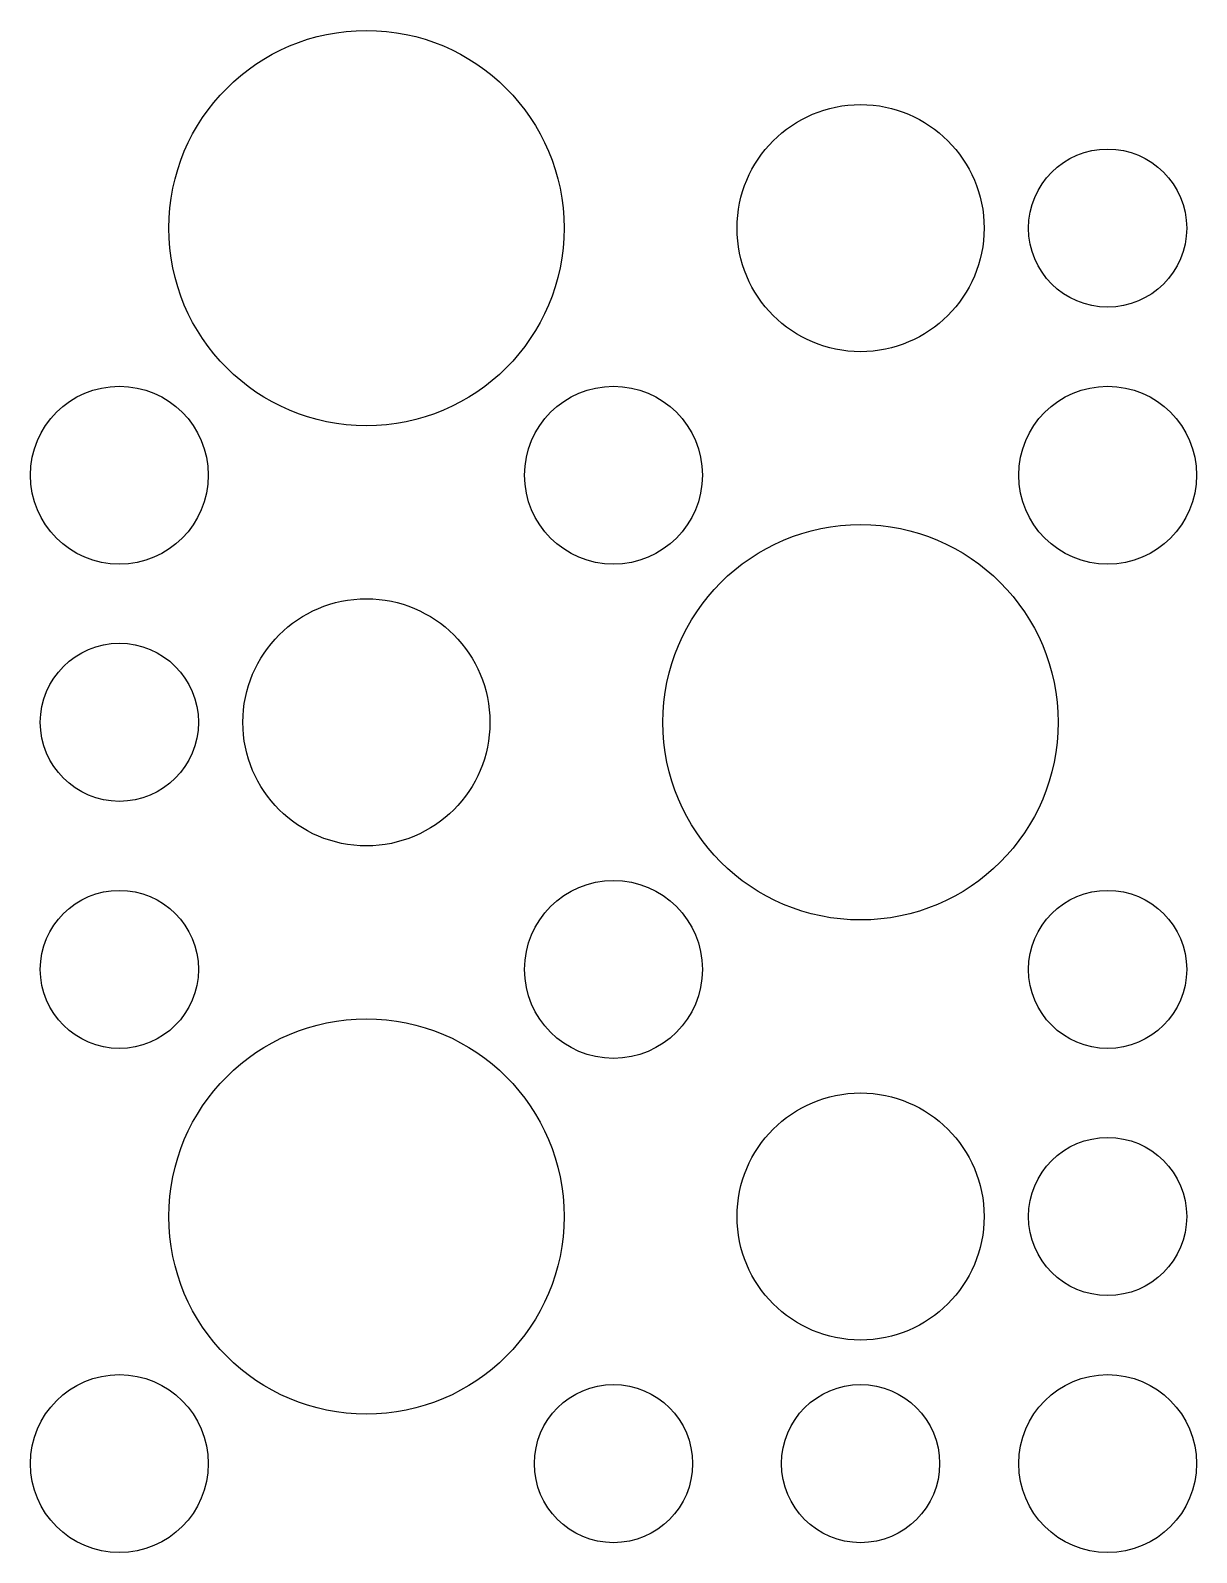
# Model space of a CAD drawing. Extents: x -638 to -402, y -118 to 190.
import ezdxf

# ---------------------------------------------------------------- set-up
doc = ezdxf.new("R2010")
doc.units = 0

msp = doc.modelspace()

# ---------------------------------------------------------------- linework, layer by layer
for centre, radius in [((-570, 150), 40), ((-470, 150), 25), ((-420, 150), 16), ((-620, 100), 18), ((-520, 100), 18), ((-420, 100), 18), ((-470, 50), 40), ((-570, 50), 25), ((-620, 50), 16), ((-620, 0), 16), ((-520, 0), 18), ((-420, 0), 16), ((-570, -50), 40), ((-470, -50), 25), ((-420, -50), 16), ((-620, -100), 18), ((-420, -100), 18), ((-520, -100), 16), ((-470, -100), 16)]:
    msp.add_circle(centre, radius)

doc.saveas('drawing.dxf')
